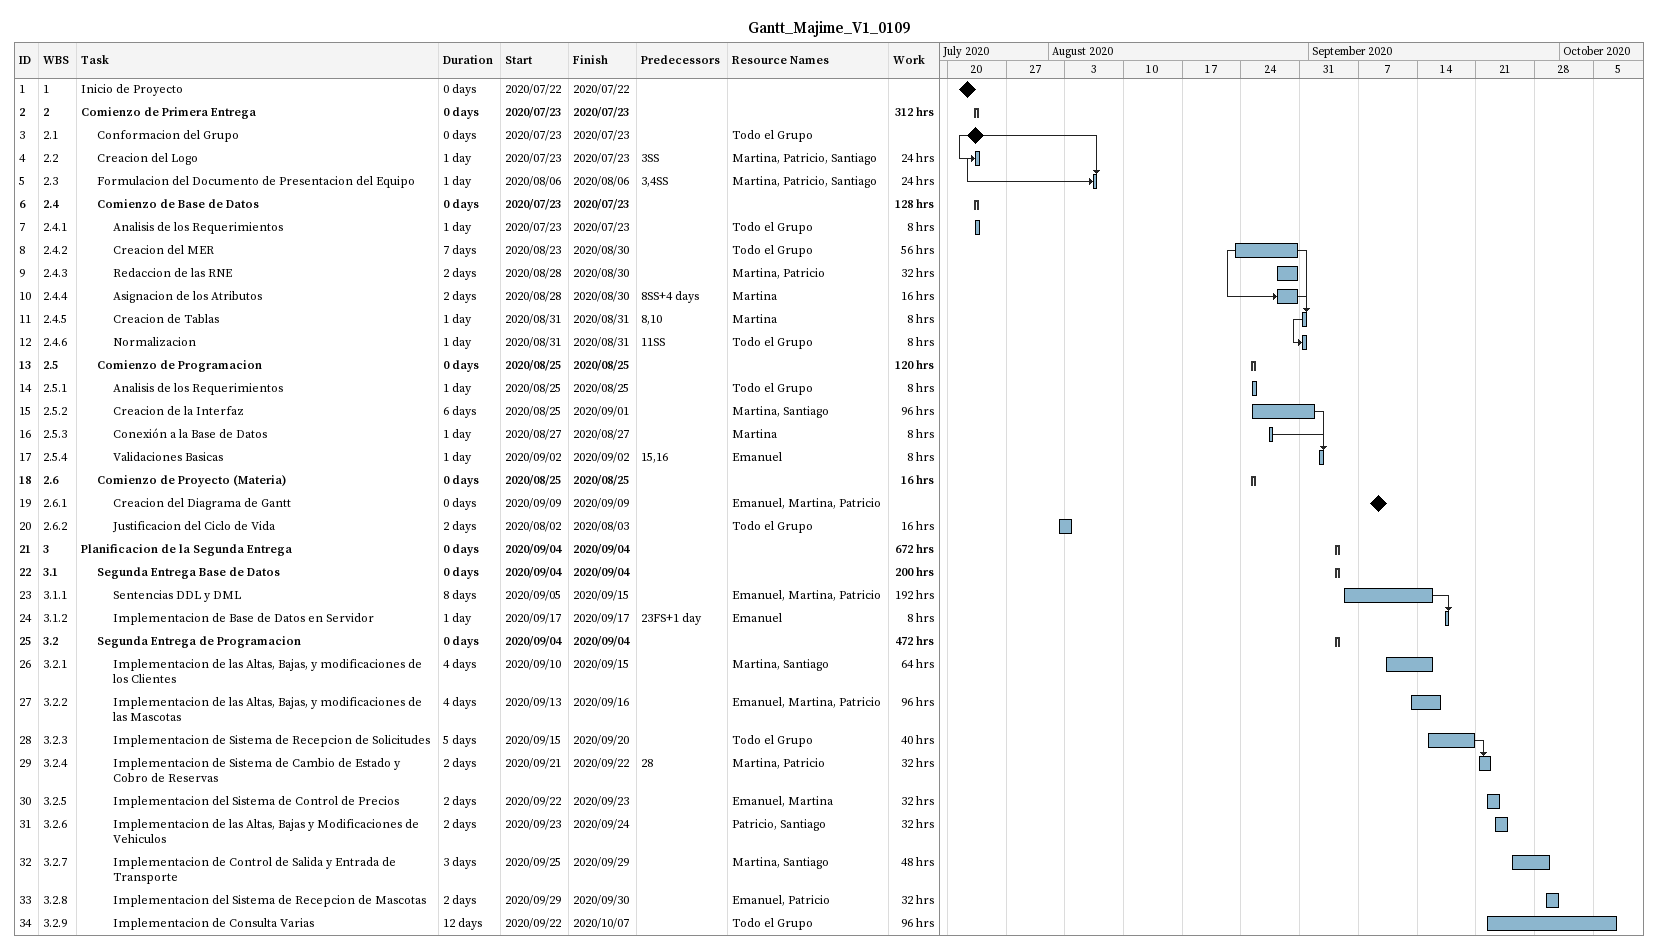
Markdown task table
Gantt_Majime_V1_0109

| ID | WBS | Task | Duration | Start | Finish | Predecessors | Resources | Work (h) |
|---|---|---|---|---|---|---|---|---|
| 1 | 1 | Inicio de Proyecto | 0d | 2020-07-22 | 2020-07-22 |  |  |  |
| 2 | 2 | **Comienzo de Primera Entrega** | 0d | 2020-07-23 | 2020-07-23 |  |  | 312 |
| 3 | 2.1 | Conformacion del Grupo | 0d | 2020-07-23 | 2020-07-23 |  | Todo el Grupo |  |
| 4 | 2.2 | Creacion del Logo | 1d | 2020-07-23 | 2020-07-23 | 3SS | Martina, Patricio, Santiago | 24 |
| 5 | 2.3 | Formulacion del Documento de Presentacion del Equipo | 1d | 2020-08-06 | 2020-08-06 | 3, 4SS | Martina, Patricio, Santiago | 24 |
| 6 | 2.4 | **Comienzo de Base de Datos** | 0d | 2020-07-23 | 2020-07-23 |  |  | 128 |
| 7 | 2.4.1 | Analisis de los Requerimientos | 1d | 2020-07-23 | 2020-07-23 |  | Todo el Grupo | 8 |
| 8 | 2.4.2 | Creacion del MER | 7d | 2020-08-23 | 2020-08-30 |  | Todo el Grupo | 56 |
| 9 | 2.4.3 | Redaccion de las RNE | 2d | 2020-08-28 | 2020-08-30 |  | Martina, Patricio | 32 |
| 10 | 2.4.4 | Asignacion de los Atributos | 2d | 2020-08-28 | 2020-08-30 | 8SS+4d | Martina | 16 |
| 11 | 2.4.5 | Creacion de Tablas | 1d | 2020-08-31 | 2020-08-31 | 8, 10 | Martina | 8 |
| 12 | 2.4.6 | Normalizacion | 1d | 2020-08-31 | 2020-08-31 | 11SS | Todo el Grupo | 8 |
| 13 | 2.5 | **Comienzo de Programacion** | 0d | 2020-08-25 | 2020-08-25 |  |  | 120 |
| 14 | 2.5.1 | Analisis de los Requerimientos | 1d | 2020-08-25 | 2020-08-25 |  | Todo el Grupo | 8 |
| 15 | 2.5.2 | Creacion de la Interfaz | 6d | 2020-08-25 | 2020-09-01 |  | Martina, Santiago | 96 |
| 16 | 2.5.3 | Conexión a la Base de Datos | 1d | 2020-08-27 | 2020-08-27 |  | Martina | 8 |
| 17 | 2.5.4 | Validaciones Basicas | 1d | 2020-09-02 | 2020-09-02 | 15, 16 | Emanuel | 8 |
| 18 | 2.6 | **Comienzo de Proyecto (Materia)** | 0d | 2020-08-25 | 2020-08-25 |  |  | 16 |
| 19 | 2.6.1 | Creacion del Diagrama de Gantt | 0d | 2020-09-09 | 2020-09-09 |  | Emanuel, Martina, Patricio |  |
| 20 | 2.6.2 | Justificacion del Ciclo de Vida | 2d | 2020-08-02 | 2020-08-03 |  | Todo el Grupo | 16 |
| 21 | 3 | **Planificacion de la Segunda Entrega** | 0d | 2020-09-04 | 2020-09-04 |  |  | 672 |
| 22 | 3.1 | **Segunda Entrega Base de Datos** | 0d | 2020-09-04 | 2020-09-04 |  |  | 200 |
| 23 | 3.1.1 | Sentencias DDL y DML | 8d | 2020-09-05 | 2020-09-15 |  | Emanuel, Martina, Patricio | 192 |
| 24 | 3.1.2 | Implementacion de Base de Datos en Servidor | 1d | 2020-09-17 | 2020-09-17 | 23FS+1d | Emanuel | 8 |
| 25 | 3.2 | **Segunda Entrega de Programacion** | 0d | 2020-09-04 | 2020-09-04 |  |  | 472 |
| 26 | 3.2.1 | Implementacion de las Altas, Bajas, y modificaciones de los Clientes | 4d | 2020-09-10 | 2020-09-15 |  | Martina, Santiago | 64 |
| 27 | 3.2.2 | Implementacion de las Altas, Bajas, y modificaciones de las Mascotas | 4d | 2020-09-13 | 2020-09-16 |  | Emanuel, Martina, Patricio | 96 |
| 28 | 3.2.3 | Implementacion de Sistema de Recepcion de Solicitudes | 5d | 2020-09-15 | 2020-09-20 |  | Todo el Grupo | 40 |
| 29 | 3.2.4 | Implementacion de Sistema de Cambio de Estado y Cobro de Reservas | 2d | 2020-09-21 | 2020-09-22 | 28 | Martina, Patricio | 32 |
| 30 | 3.2.5 | Implementacion del Sistema de Control de Precios | 2d | 2020-09-22 | 2020-09-23 |  | Emanuel, Martina | 32 |
| 31 | 3.2.6 | Implementacion de las Altas, Bajas y Modificaciones de Vehiculos | 2d | 2020-09-23 | 2020-09-24 |  | Patricio, Santiago | 32 |
| 32 | 3.2.7 | Implementacion de Control de Salida y Entrada de Transporte | 3d | 2020-09-25 | 2020-09-29 |  | Martina, Santiago | 48 |
| 33 | 3.2.8 | Implementacion del Sistema de Recepcion de Mascotas | 2d | 2020-09-29 | 2020-09-30 |  | Emanuel, Patricio | 32 |
| 34 | 3.2.9 | Implementacion de Consulta Varias | 12d | 2020-09-22 | 2020-10-07 |  | Todo el Grupo | 96 |
